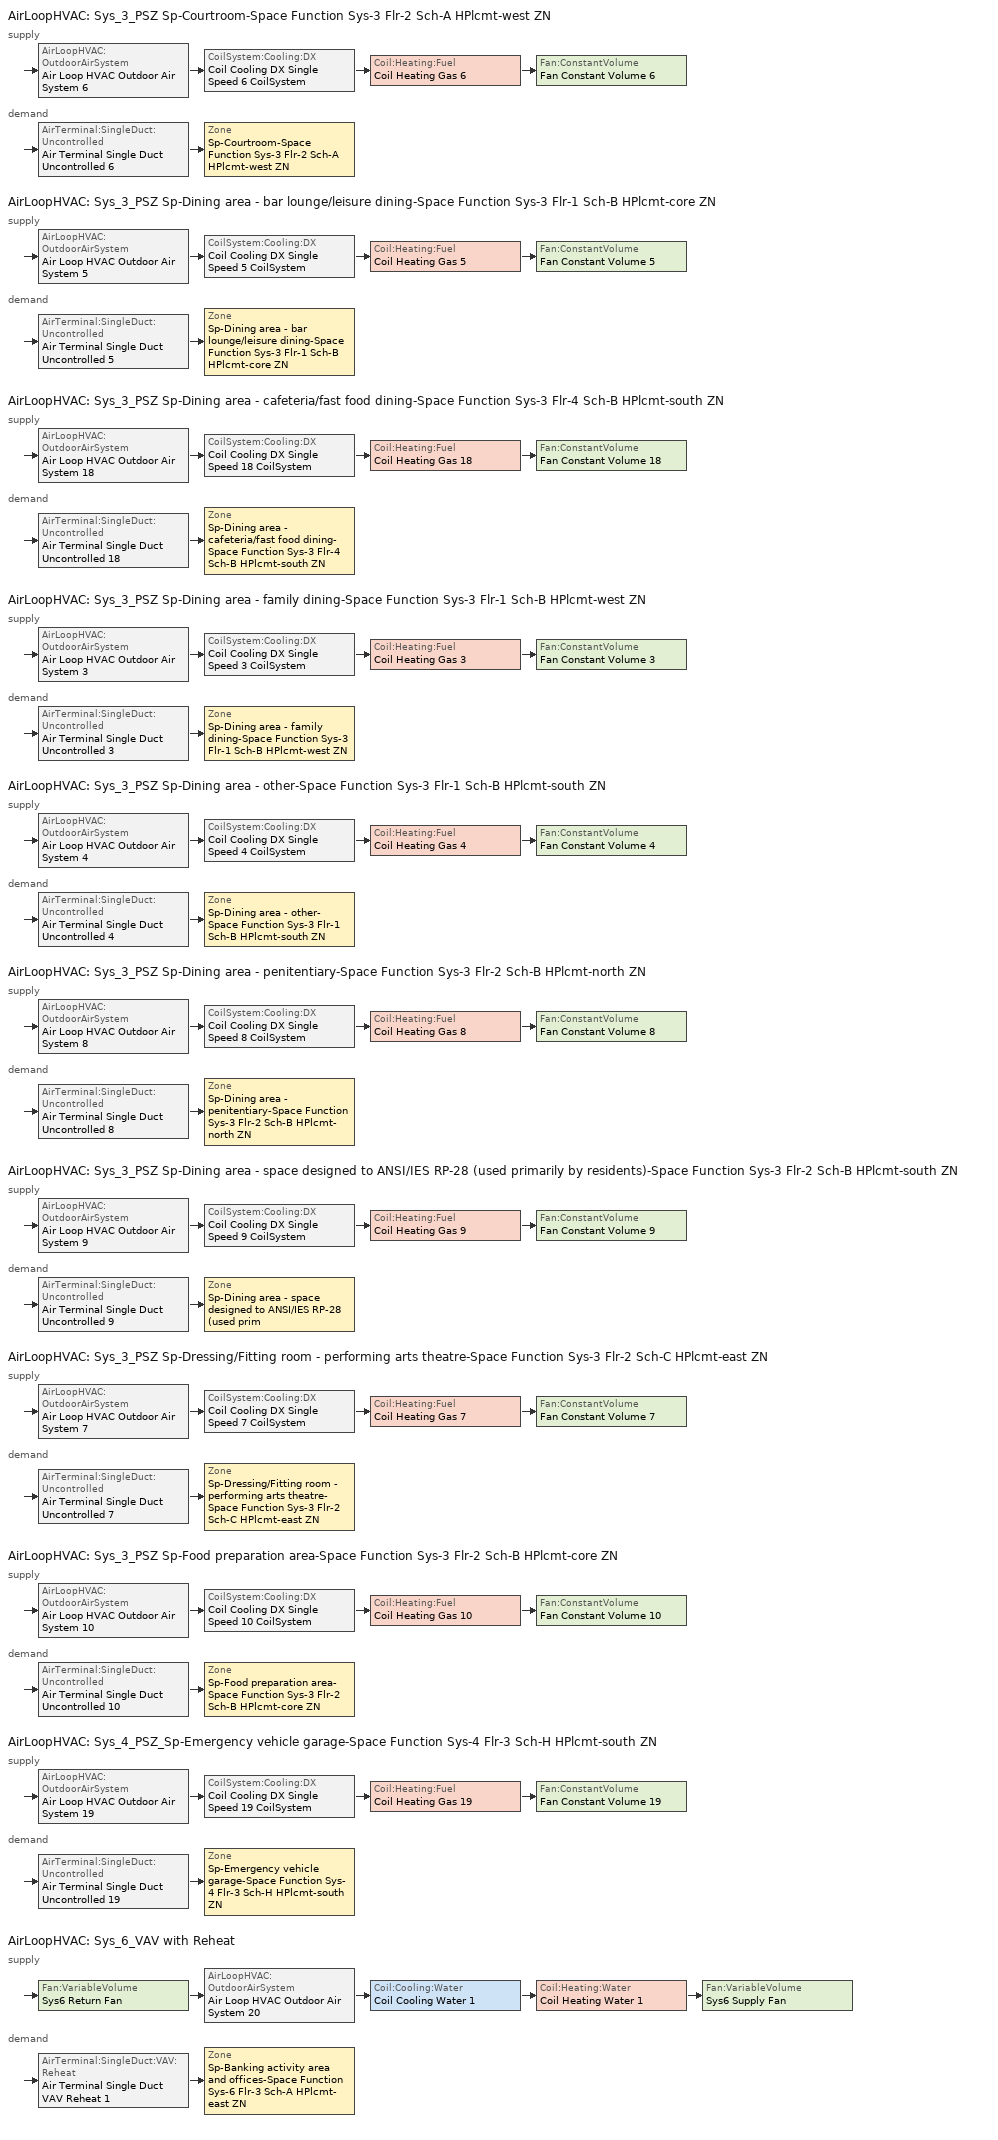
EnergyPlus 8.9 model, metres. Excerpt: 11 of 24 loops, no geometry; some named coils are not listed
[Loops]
AirLoopHVAC 'Sys_3_PSZ Sp-Courtroom-Space Function Sys-3 Flr-2 Sch-A HPlcmt-west ZN'
 supply: AirLoopHVAC:OutdoorAirSystem 'Air Loop HVAC Outdoor Air System 6' > CoilSystem:Cooling:DX 'Coil Cooling DX Single Speed 6 CoilSystem' > Coil:Heating:Fuel 'Coil Heating Gas 6' > Fan:ConstantVolume 'Fan Constant Volume 6'
 demand: AirTerminal:SingleDuct:Uncontrolled 'Air Terminal Single Duct Uncontrolled 6' > Zone 'Sp-Courtroom-Space Function Sys-3 Flr-2 Sch-A HPlcmt-west ZN'
AirLoopHVAC 'Sys_3_PSZ Sp-Dining area - bar lounge/leisure dining-Space Function Sys-3 Flr-1 Sch-B HPlcmt-core ZN'
 supply: AirLoopHVAC:OutdoorAirSystem 'Air Loop HVAC Outdoor Air System 5' > CoilSystem:Cooling:DX 'Coil Cooling DX Single Speed 5 CoilSystem' > Coil:Heating:Fuel 'Coil Heating Gas 5' > Fan:ConstantVolume 'Fan Constant Volume 5'
 demand: AirTerminal:SingleDuct:Uncontrolled 'Air Terminal Single Duct Uncontrolled 5' > Zone 'Sp-Dining area - bar lounge/leisure dining-Space Function Sys-3 Flr-1 Sch-B HPlcmt-core ZN'
AirLoopHVAC 'Sys_3_PSZ Sp-Dining area - cafeteria/fast food dining-Space Function Sys-3 Flr-4 Sch-B HPlcmt-south ZN'
 supply: AirLoopHVAC:OutdoorAirSystem 'Air Loop HVAC Outdoor Air System 18' > CoilSystem:Cooling:DX 'Coil Cooling DX Single Speed 18 CoilSystem' > Coil:Heating:Fuel 'Coil Heating Gas 18' > Fan:ConstantVolume 'Fan Constant Volume 18'
 demand: AirTerminal:SingleDuct:Uncontrolled 'Air Terminal Single Duct Uncontrolled 18' > Zone 'Sp-Dining area - cafeteria/fast food dining-Space Function Sys-3 Flr-4 Sch-B HPlcmt-south ZN'
AirLoopHVAC 'Sys_3_PSZ Sp-Dining area - family dining-Space Function Sys-3 Flr-1 Sch-B HPlcmt-west ZN'
 supply: AirLoopHVAC:OutdoorAirSystem 'Air Loop HVAC Outdoor Air System 3' > CoilSystem:Cooling:DX 'Coil Cooling DX Single Speed 3 CoilSystem' > Coil:Heating:Fuel 'Coil Heating Gas 3' > Fan:ConstantVolume 'Fan Constant Volume 3'
 demand: AirTerminal:SingleDuct:Uncontrolled 'Air Terminal Single Duct Uncontrolled 3' > Zone 'Sp-Dining area - family dining-Space Function Sys-3 Flr-1 Sch-B HPlcmt-west ZN'
AirLoopHVAC 'Sys_3_PSZ Sp-Dining area - other-Space Function Sys-3 Flr-1 Sch-B HPlcmt-south ZN'
 supply: AirLoopHVAC:OutdoorAirSystem 'Air Loop HVAC Outdoor Air System 4' > CoilSystem:Cooling:DX 'Coil Cooling DX Single Speed 4 CoilSystem' > Coil:Heating:Fuel 'Coil Heating Gas 4' > Fan:ConstantVolume 'Fan Constant Volume 4'
 demand: AirTerminal:SingleDuct:Uncontrolled 'Air Terminal Single Duct Uncontrolled 4' > Zone 'Sp-Dining area - other-Space Function Sys-3 Flr-1 Sch-B HPlcmt-south ZN'
AirLoopHVAC 'Sys_3_PSZ Sp-Dining area - penitentiary-Space Function Sys-3 Flr-2 Sch-B HPlcmt-north ZN'
 supply: AirLoopHVAC:OutdoorAirSystem 'Air Loop HVAC Outdoor Air System 8' > CoilSystem:Cooling:DX 'Coil Cooling DX Single Speed 8 CoilSystem' > Coil:Heating:Fuel 'Coil Heating Gas 8' > Fan:ConstantVolume 'Fan Constant Volume 8'
 demand: AirTerminal:SingleDuct:Uncontrolled 'Air Terminal Single Duct Uncontrolled 8' > Zone 'Sp-Dining area - penitentiary-Space Function Sys-3 Flr-2 Sch-B HPlcmt-north ZN'
AirLoopHVAC 'Sys_3_PSZ Sp-Dining area - space designed to ANSI/IES RP-28 (used primarily by residents)-Space Function Sys-3 Flr-2 Sch-B HPlcmt-south ZN'
 supply: AirLoopHVAC:OutdoorAirSystem 'Air Loop HVAC Outdoor Air System 9' > CoilSystem:Cooling:DX 'Coil Cooling DX Single Speed 9 CoilSystem' > Coil:Heating:Fuel 'Coil Heating Gas 9' > Fan:ConstantVolume 'Fan Constant Volume 9'
 demand: AirTerminal:SingleDuct:Uncontrolled 'Air Terminal Single Duct Uncontrolled 9' > Zone 'Sp-Dining area - space designed to ANSI/IES RP-28 (used primarily by residents)-Space Function Sys-3 Flr-2 Sch-B HPlcmt-south ZN'
AirLoopHVAC 'Sys_3_PSZ Sp-Dressing/Fitting room - performing arts theatre-Space Function Sys-3 Flr-2 Sch-C HPlcmt-east ZN'
 supply: AirLoopHVAC:OutdoorAirSystem 'Air Loop HVAC Outdoor Air System 7' > CoilSystem:Cooling:DX 'Coil Cooling DX Single Speed 7 CoilSystem' > Coil:Heating:Fuel 'Coil Heating Gas 7' > Fan:ConstantVolume 'Fan Constant Volume 7'
 demand: AirTerminal:SingleDuct:Uncontrolled 'Air Terminal Single Duct Uncontrolled 7' > Zone 'Sp-Dressing/Fitting room - performing arts theatre-Space Function Sys-3 Flr-2 Sch-C HPlcmt-east ZN'
AirLoopHVAC 'Sys_3_PSZ Sp-Food preparation area-Space Function Sys-3 Flr-2 Sch-B HPlcmt-core ZN'
 supply: AirLoopHVAC:OutdoorAirSystem 'Air Loop HVAC Outdoor Air System 10' > CoilSystem:Cooling:DX 'Coil Cooling DX Single Speed 10 CoilSystem' > Coil:Heating:Fuel 'Coil Heating Gas 10' > Fan:ConstantVolume 'Fan Constant Volume 10'
 demand: AirTerminal:SingleDuct:Uncontrolled 'Air Terminal Single Duct Uncontrolled 10' > Zone 'Sp-Food preparation area-Space Function Sys-3 Flr-2 Sch-B HPlcmt-core ZN'
AirLoopHVAC 'Sys_4_PSZ_Sp-Emergency vehicle garage-Space Function Sys-4 Flr-3 Sch-H HPlcmt-south ZN'
 supply: AirLoopHVAC:OutdoorAirSystem 'Air Loop HVAC Outdoor Air System 19' > CoilSystem:Cooling:DX 'Coil Cooling DX Single Speed 19 CoilSystem' > Coil:Heating:Fuel 'Coil Heating Gas 19' > Fan:ConstantVolume 'Fan Constant Volume 19'
 demand: AirTerminal:SingleDuct:Uncontrolled 'Air Terminal Single Duct Uncontrolled 19' > Zone 'Sp-Emergency vehicle garage-Space Function Sys-4 Flr-3 Sch-H HPlcmt-south ZN'
AirLoopHVAC 'Sys_6_VAV with Reheat'
 supply: Fan:VariableVolume 'Sys6 Return Fan' > AirLoopHVAC:OutdoorAirSystem 'Air Loop HVAC Outdoor Air System 20' > Coil:Cooling:Water 'Coil Cooling Water 1' > Coil:Heating:Water 'Coil Heating Water 1' > Fan:VariableVolume 'Sys6 Supply Fan'
 demand: AirTerminal:SingleDuct:VAV:Reheat 'Air Terminal Single Duct VAV Reheat 1' > Zone 'Sp-Banking activity area and offices-Space Function Sys-6 Flr-3 Sch-A HPlcmt-east ZN'
[ZoneControl:Thermostat] Control Object Type 1=ThermostatSetpoint:DualSetpoint
Name | Zone or ZoneList | Control Type Schedule | Control Name 1
Sp-Banking activity area and offices-Space Function Sys-6 Flr-3 Sch-A HPlcmt-east ZN Thermostat | Sp-Banking activity area and offices-Space Function Sys-6 Flr-3 Sch-A HPlcmt-east ZN | Sp-Banking activity area and offices-Space Function Sys-6 Flr-3 Sch-A HPlcmt-east ZN Thermostat Schedule | Space Function Banking activity area and offices Thermostat 2
Sp-Courtroom-Space Function Sys-3 Flr-2 Sch-A HPlcmt-west ZN Thermostat | Sp-Courtroom-Space Function Sys-3 Flr-2 Sch-A HPlcmt-west ZN | Sp-Courtroom-Space Function Sys-3 Flr-2 Sch-A HPlcmt-west ZN Thermostat Schedule | Space Function Courtroom Thermostat 2
Sp-Dining area - bar lounge/leisure dining-Space Function Sys-3 Flr-1 Sch-B HPlcmt-core ZN Thermostat | Sp-Dining area - bar lounge/leisure dining-Space Function Sys-3 Flr-1 Sch-B HPlcmt-core ZN | Sp-Dining area - bar lounge/leisure dining-Space Function Sys-3 Flr-1 Sch-B HPlcmt-core ZN Thermostat Schedule | Space Function Dining area - bar lounge/leisure dining Thermostat 2
Sp-Dining area - cafeteria/fast food dining-Space Function Sys-3 Flr-4 Sch-B HPlcmt-south ZN Thermostat | Sp-Dining area - cafeteria/fast food dining-Space Function Sys-3 Flr-4 Sch-B HPlcmt-south ZN | Sp-Dining area - cafeteria/fast food dining-Space Function Sys-3 Flr-4 Sch-B HPlcmt-south ZN Thermostat Schedule | Space Function Dining area - cafeteria/fast food dining Thermostat 2
Sp-Dining area - family dining-Space Function Sys-3 Flr-1 Sch-B HPlcmt-west ZN Thermostat | Sp-Dining area - family dining-Space Function Sys-3 Flr-1 Sch-B HPlcmt-west ZN | Sp-Dining area - family dining-Space Function Sys-3 Flr-1 Sch-B HPlcmt-west ZN Thermostat Schedule | Space Function Dining area - family dining Thermostat 2
Sp-Dining area - other-Space Function Sys-3 Flr-1 Sch-B HPlcmt-south ZN Thermostat | Sp-Dining area - other-Space Function Sys-3 Flr-1 Sch-B HPlcmt-south ZN | Sp-Dining area - other-Space Function Sys-3 Flr-1 Sch-B HPlcmt-south ZN Thermostat Schedule | Space Function Dining area - other Thermostat 2
Sp-Dining area - penitentiary-Space Function Sys-3 Flr-2 Sch-B HPlcmt-north ZN Thermostat | Sp-Dining area - penitentiary-Space Function Sys-3 Flr-2 Sch-B HPlcmt-north ZN | Sp-Dining area - penitentiary-Space Function Sys-3 Flr-2 Sch-B HPlcmt-north ZN Thermostat Schedule | Space Function Dining area - penitentiary Thermostat 2
Sp-Dining area - space designed to ANSI/IES RP-28 (used primarily by residents)-Space Function Sys-3 Flr-2 Sch-B HPlcmt-south ZN Thermostat | Sp-Dining area - space designed to ANSI/IES RP-28 (used primarily by residents)-Space Function Sys-3 Flr-2 Sch-B HPlcmt-south ZN | Sp-Dining area - space designed to ANSI/IES RP-28 (used primarily by residents)-Space Function Sys-3 Flr-2 Sch-B HPlcmt-south ZN Thermostat Schedule | Space Function Dining area - space designed to ANSI/IES RP-28 (used primarily by residents) Thermostat 2
Sp-Dressing/Fitting room - performing arts theatre-Space Function Sys-3 Flr-2 Sch-C HPlcmt-east ZN Thermostat | Sp-Dressing/Fitting room - performing arts theatre-Space Function Sys-3 Flr-2 Sch-C HPlcmt-east ZN | Sp-Dressing/Fitting room - performing arts theatre-Space Function Sys-3 Flr-2 Sch-C HPlcmt-east ZN Thermostat Schedule | Space Function Dressing/Fitting room - performing arts theatre Thermostat 2
Sp-Emergency vehicle garage-Space Function Sys-4 Flr-3 Sch-H HPlcmt-south ZN Thermostat | Sp-Emergency vehicle garage-Space Function Sys-4 Flr-3 Sch-H HPlcmt-south ZN | Sp-Emergency vehicle garage-Space Function Sys-4 Flr-3 Sch-H HPlcmt-south ZN Thermostat Schedule | Space Function Emergency vehicle garage Thermostat 2
Sp-Food preparation area-Space Function Sys-3 Flr-2 Sch-B HPlcmt-core ZN Thermostat | Sp-Food preparation area-Space Function Sys-3 Flr-2 Sch-B HPlcmt-core ZN | Sp-Food preparation area-Space Function Sys-3 Flr-2 Sch-B HPlcmt-core ZN Thermostat Schedule | Space Function Food preparation area Thermostat 2
[ThermostatSetpoint:DualSetpoint]
Name | Heating Setpoint Temperature Schedule | Cooling Setpoint Temperature Schedule
Space Function Banking activity area and offices Thermostat 2; Space Function Courtroom Thermostat 2 | NECB-A-Thermostat Setpoint-Heating | NECB-A-Thermostat Setpoint-Cooling
Space Function Dining area - bar lounge/leisure dining Thermostat 2; Space Function Dining area - cafeteria/fast food dining Thermostat 2; Space Function Dining area - family dining Thermostat 2; Space Function Dining area - other Thermostat 2; Space Function Dining area - penitentiary Thermostat 2; Space Function Dining area - space designed to ANSI/IES RP-28 (used primarily by residents) Thermostat 2; Space Function Food preparation area Thermostat 2 | NECB-B-Thermostat Setpoint-Heating | NECB-B-Thermostat Setpoint-Cooling
Space Function Dressing/Fitting room - performing arts theatre Thermostat 2 | NECB-C-Thermostat Setpoint-Heating | NECB-C-Thermostat Setpoint-Cooling
Space Function Emergency vehicle garage Thermostat 2 | NECB-H-Thermostat Setpoint-Heating | NECB-H-Thermostat Setpoint-Cooling
[AirTerminal:SingleDuct:Uncontrolled] Availability Schedule=Always On Discrete; Maximum Air Flow Rate {m3/s}=AutoSize
Air Terminal Single Duct Uncontrolled 6; Air Terminal Single Duct Uncontrolled 5; Air Terminal Single Duct Uncontrolled 18; Air Terminal Single Duct Uncontrolled 3; Air Terminal Single Duct Uncontrolled 4; Air Terminal Single Duct Uncontrolled 8; Air Terminal Single Duct Uncontrolled 9; Air Terminal Single Duct Uncontrolled 7; Air Terminal Single Duct Uncontrolled 19; Air Terminal Single Duct Uncontrolled 10
[Zone equipment]
Sp-Banking activity area and offices-Space Function Sys-6 Flr-3 Sch-A HPlcmt-east ZN: Air Terminal Single Duct VAV Reheat 1, Zone HVAC Baseboard Convective Water 20
Sp-Courtroom-Space Function Sys-3 Flr-2 Sch-A HPlcmt-west ZN: Air Terminal Single Duct Uncontrolled 6, Zone HVAC Baseboard Convective Water 6
Sp-Dining area - bar lounge/leisure dining-Space Function Sys-3 Flr-1 Sch-B HPlcmt-core ZN: Air Terminal Single Duct Uncontrolled 5, Zone HVAC Baseboard Convective Water 5
Sp-Dining area - cafeteria/fast food dining-Space Function Sys-3 Flr-4 Sch-B HPlcmt-south ZN: Air Terminal Single Duct Uncontrolled 18, Zone HVAC Baseboard Convective Water 18
Sp-Dining area - family dining-Space Function Sys-3 Flr-1 Sch-B HPlcmt-west ZN: Air Terminal Single Duct Uncontrolled 3, Zone HVAC Baseboard Convective Water 3
Sp-Dining area - other-Space Function Sys-3 Flr-1 Sch-B HPlcmt-south ZN: Air Terminal Single Duct Uncontrolled 4, Zone HVAC Baseboard Convective Water 4
Sp-Dining area - penitentiary-Space Function Sys-3 Flr-2 Sch-B HPlcmt-north ZN: Air Terminal Single Duct Uncontrolled 8, Zone HVAC Baseboard Convective Water 8
Sp-Dining area - space designed to ANSI/IES RP-28 (used primarily by residents)-Space Function Sys-3 Flr-2 Sch-B HPlcmt-south ZN: Air Terminal Single Duct Uncontrolled 9, Zone HVAC Baseboard Convective Water 9
Sp-Dressing/Fitting room - performing arts theatre-Space Function Sys-3 Flr-2 Sch-C HPlcmt-east ZN: Air Terminal Single Duct Uncontrolled 7, Zone HVAC Baseboard Convective Water 7
Sp-Emergency vehicle garage-Space Function Sys-4 Flr-3 Sch-H HPlcmt-south ZN: Air Terminal Single Duct Uncontrolled 19, Zone HVAC Baseboard Convective Water 19
Sp-Food preparation area-Space Function Sys-3 Flr-2 Sch-B HPlcmt-core ZN: Air Terminal Single Duct Uncontrolled 10, Zone HVAC Baseboard Convective Water 10
[Sizing:Zone] Zone Cooling Design Supply Air Temperature Input Method=SupplyAirTemperature; Zone Cooling Design Supply Air Temperature {C}=13; Zone Cooling Design Supply Air Temperature Difference {deltaC}=11.11; Zone Heating Design Supply Air Temperature Input Method=SupplyAirTemperature; Zone Heating Design Supply Air Temperature {C}=43; Zone Heating Design Supply Air Temperature Difference {deltaC}=11.11; Zone Cooling Design Supply Air Humidity Ratio {kgWater/kgDryAir}=0.0085; Zone Heating Design Supply Air Humidity Ratio {kgWater/kgDryAir}=0.008; Zone Heating Sizing Factor=1.3; Zone Cooling Sizing Factor=1.1; Cooling Design Air Flow Method=DesignDay; Cooling Design Air Flow Rate {m3/s}=0; Cooling Minimum Air Flow per Zone Floor Area {m3/s-m2}=0.000762; Cooling Minimum Air Flow {m3/s}=0; Cooling Minimum Air Flow Fraction=0; Heating Design Air Flow Method=DesignDay; Heating Design Air Flow Rate {m3/s}=0; Heating Maximum Air Flow per Zone Floor Area {m3/s-m2}=0.002032; Heating Maximum Air Flow {m3/s}=0.141576; Heating Maximum Air Flow Fraction=0.3; Account for Dedicated Outdoor Air System=No
Name | Design Specification Outdoor Air Object | Design Specification Zone Air Distribution Object
Sp-Banking activity area and offices-Space Function Sys-6 Flr-3 Sch-A HPlcmt-east ZN | Space Function Banking activity area and offices Ventilation | Sp-Banking activity area and offices-Space Function Sys-6 Flr-3 Sch-A HPlcmt-east ZN Design Spec Zone Air Dist
Sp-Courtroom-Space Function Sys-3 Flr-2 Sch-A HPlcmt-west ZN | Space Function Courtroom Ventilation | Sp-Courtroom-Space Function Sys-3 Flr-2 Sch-A HPlcmt-west ZN Design Spec Zone Air Dist
Sp-Dining area - bar lounge/leisure dining-Space Function Sys-3 Flr-1 Sch-B HPlcmt-core ZN | Space Function Dining area - bar lounge/leisure dining Ventilation | Sp-Dining area - bar lounge/leisure dining-Space Function Sys-3 Flr-1 Sch-B HPlcmt-core ZN Design Spec Zone Air Dist
Sp-Dining area - cafeteria/fast food dining-Space Function Sys-3 Flr-4 Sch-B HPlcmt-south ZN | Space Function Dining area - cafeteria/fast food dining Ventilation | Sp-Dining area - cafeteria/fast food dining-Space Function Sys-3 Flr-4 Sch-B HPlcmt-south ZN Design Spec Zone Air Dist
Sp-Dining area - family dining-Space Function Sys-3 Flr-1 Sch-B HPlcmt-west ZN | Space Function Dining area - family dining Ventilation | Sp-Dining area - family dining-Space Function Sys-3 Flr-1 Sch-B HPlcmt-west ZN Design Spec Zone Air Dist
Sp-Dining area - other-Space Function Sys-3 Flr-1 Sch-B HPlcmt-south ZN | Space Function Dining area - other Ventilation | Sp-Dining area - other-Space Function Sys-3 Flr-1 Sch-B HPlcmt-south ZN Design Spec Zone Air Dist
Sp-Dining area - penitentiary-Space Function Sys-3 Flr-2 Sch-B HPlcmt-north ZN | Space Function Dining area - penitentiary Ventilation | Sp-Dining area - penitentiary-Space Function Sys-3 Flr-2 Sch-B HPlcmt-north ZN Design Spec Zone Air Dist
Sp-Dining area - space designed to ANSI/IES RP-28 (used primarily by residents)-Space Function Sys-3 Flr-2 Sch-B HPlcmt-south ZN | Space Function Dining area - space designed to ANSI/IES RP-28 (used primarily by residents) Ventilation | Sp-Dining area - space designed to ANSI/IES RP-28 (used primarily by residents)-Space Function Sys-3 Flr-2 Sch-B HPlcmt-south ZN Design Spec Zone Air Dist
Sp-Dressing/Fitting room - performing arts theatre-Space Function Sys-3 Flr-2 Sch-C HPlcmt-east ZN | Space Function Dressing/Fitting room - performing arts theatre Ventilation | Sp-Dressing/Fitting room - performing arts theatre-Space Function Sys-3 Flr-2 Sch-C HPlcmt-east ZN Design Spec Zone Air Dist
Sp-Emergency vehicle garage-Space Function Sys-4 Flr-3 Sch-H HPlcmt-south ZN | Space Function Emergency vehicle garage Ventilation | Sp-Emergency vehicle garage-Space Function Sys-4 Flr-3 Sch-H HPlcmt-south ZN Design Spec Zone Air Dist
Sp-Food preparation area-Space Function Sys-3 Flr-2 Sch-B HPlcmt-core ZN | Space Function Food preparation area Ventilation | Sp-Food preparation area-Space Function Sys-3 Flr-2 Sch-B HPlcmt-core ZN Design Spec Zone Air Dist
[DesignSpecification:ZoneAirDistribution] Zone Air Distribution Effectiveness in Cooling Mode=1; Zone Air Distribution Effectiveness in Heating Mode=1
Sp-Banking activity area and offices-Space Function Sys-6 Flr-3 Sch-A HPlcmt-east ZN Design Spec Zone Air Dist; Sp-Courtroom-Space Function Sys-3 Flr-2 Sch-A HPlcmt-west ZN Design Spec Zone Air Dist; Sp-Dining area - bar lounge/leisure dining-Space Function Sys-3 Flr-1 Sch-B HPlcmt-core ZN Design Spec Zone Air Dist; Sp-Dining area - cafeteria/fast food dining-Space Function Sys-3 Flr-4 Sch-B HPlcmt-south ZN Design Spec Zone Air Dist; Sp-Dining area - family dining-Space Function Sys-3 Flr-1 Sch-B HPlcmt-west ZN Design Spec Zone Air Dist; Sp-Dining area - other-Space Function Sys-3 Flr-1 Sch-B HPlcmt-south ZN Design Spec Zone Air Dist; Sp-Dining area - penitentiary-Space Function Sys-3 Flr-2 Sch-B HPlcmt-north ZN Design Spec Zone Air Dist; Sp-Dining area - space designed to ANSI/IES RP-28 (used primarily by residents)-Space Function Sys-3 Flr-2 Sch-B HPlcmt-south ZN Design Spec Zone Air Dist; Sp-Dressing/Fitting room - performing arts theatre-Space Function Sys-3 Flr-2 Sch-C HPlcmt-east ZN Design Spec Zone Air Dist; Sp-Emergency vehicle garage-Space Function Sys-4 Flr-3 Sch-H HPlcmt-south ZN Design Spec Zone Air Dist; Sp-Food preparation area-Space Function Sys-3 Flr-2 Sch-B HPlcmt-core ZN Design Spec Zone Air Dist
[Controller:MechanicalVentilation] Availability Schedule=Always On Discrete; Demand Controlled Ventilation=No; System Outdoor Air Method=ZoneSum
Name | Zone Name 1 | Design Specification Outdoor Air Object Name 1 | Design Specification Zone Air Distribution Object Name 1
Controller Mechanical Ventilation 20 | Sp-Banking activity area and offices-Space Function Sys-6 Flr-3 Sch-A HPlcmt-east ZN | Space Function Banking activity area and offices Ventilation | Sp-Banking activity area and offices-Space Function Sys-6 Flr-3 Sch-A HPlcmt-east ZN Design Spec Zone Air Dist
Controller Mechanical Ventilation 6 | Sp-Courtroom-Space Function Sys-3 Flr-2 Sch-A HPlcmt-west ZN | Space Function Courtroom Ventilation | Sp-Courtroom-Space Function Sys-3 Flr-2 Sch-A HPlcmt-west ZN Design Spec Zone Air Dist
Controller Mechanical Ventilation 5 | Sp-Dining area - bar lounge/leisure dining-Space Function Sys-3 Flr-1 Sch-B HPlcmt-core ZN | Space Function Dining area - bar lounge/leisure dining Ventilation | Sp-Dining area - bar lounge/leisure dining-Space Function Sys-3 Flr-1 Sch-B HPlcmt-core ZN Design Spec Zone Air Dist
Controller Mechanical Ventilation 18 | Sp-Dining area - cafeteria/fast food dining-Space Function Sys-3 Flr-4 Sch-B HPlcmt-south ZN | Space Function Dining area - cafeteria/fast food dining Ventilation | Sp-Dining area - cafeteria/fast food dining-Space Function Sys-3 Flr-4 Sch-B HPlcmt-south ZN Design Spec Zone Air Dist
Controller Mechanical Ventilation 3 | Sp-Dining area - family dining-Space Function Sys-3 Flr-1 Sch-B HPlcmt-west ZN | Space Function Dining area - family dining Ventilation | Sp-Dining area - family dining-Space Function Sys-3 Flr-1 Sch-B HPlcmt-west ZN Design Spec Zone Air Dist
Controller Mechanical Ventilation 4 | Sp-Dining area - other-Space Function Sys-3 Flr-1 Sch-B HPlcmt-south ZN | Space Function Dining area - other Ventilation | Sp-Dining area - other-Space Function Sys-3 Flr-1 Sch-B HPlcmt-south ZN Design Spec Zone Air Dist
Controller Mechanical Ventilation 8 | Sp-Dining area - penitentiary-Space Function Sys-3 Flr-2 Sch-B HPlcmt-north ZN | Space Function Dining area - penitentiary Ventilation | Sp-Dining area - penitentiary-Space Function Sys-3 Flr-2 Sch-B HPlcmt-north ZN Design Spec Zone Air Dist
Controller Mechanical Ventilation 9 | Sp-Dining area - space designed to ANSI/IES RP-28 (used primarily by residents)-Space Function Sys-3 Flr-2 Sch-B HPlcmt-south ZN | Space Function Dining area - space designed to ANSI/IES RP-28 (used primarily by residents) Ventilation | Sp-Dining area - space designed to ANSI/IES RP-28 (used primarily by residents)-Space Function Sys-3 Flr-2 Sch-B HPlcmt-south ZN Design Spec Zone Air Dist
Controller Mechanical Ventilation 7 | Sp-Dressing/Fitting room - performing arts theatre-Space Function Sys-3 Flr-2 Sch-C HPlcmt-east ZN | Space Function Dressing/Fitting room - performing arts theatre Ventilation | Sp-Dressing/Fitting room - performing arts theatre-Space Function Sys-3 Flr-2 Sch-C HPlcmt-east ZN Design Spec Zone Air Dist
Controller Mechanical Ventilation 19 | Sp-Emergency vehicle garage-Space Function Sys-4 Flr-3 Sch-H HPlcmt-south ZN | Space Function Emergency vehicle garage Ventilation | Sp-Emergency vehicle garage-Space Function Sys-4 Flr-3 Sch-H HPlcmt-south ZN Design Spec Zone Air Dist
Controller Mechanical Ventilation 10 | Sp-Food preparation area-Space Function Sys-3 Flr-2 Sch-B HPlcmt-core ZN | Space Function Food preparation area Ventilation | Sp-Food preparation area-Space Function Sys-3 Flr-2 Sch-B HPlcmt-core ZN Design Spec Zone Air Dist
[DesignSpecification:OutdoorAir] Outdoor Air Method=Sum; Outdoor Air Flow per Person {m3/s-person}=0; Outdoor Air Flow per Zone {m3/s}=0; Outdoor Air Flow Air Changes per Hour {1/hr}=0
Name | Outdoor Air Flow per Zone Floor Area {m3/s-m2}
Space Function Banking activity area and offices Ventilation | 0.00087884
Space Function Courtroom Ventilation | 0.00202692
Space Function Dining area - bar lounge/leisure dining Ventilation; Space Function Dining area - family dining Ventilation; Space Function Dining area - other Ventilation; Space Function Dining area - penitentiary Ventilation; Space Function Dining area - space designed to ANSI/IES RP-28 (used primarily by residents) Ventilation | 0.0035814
Space Function Dining area - cafeteria/fast food dining Ventilation | 0.004699
Space Function Dressing/Fitting room - performing arts theatre Ventilation | 0.0005588
Space Function Emergency vehicle garage Ventilation | 0.00381
Space Function Food preparation area Ventilation | 0.0013716
[AirTerminal:SingleDuct:VAV:Reheat]
Air Terminal Single Duct VAV Reheat 1: Availability Schedule=Always On Discrete; Maximum Air Flow Rate {m3/s}=Autosize; Zone Minimum Air Flow Input Method=Constant; Constant Minimum Air Flow Fraction=0.3; Fixed Minimum Air Flow Rate {m3/s}=3.75; Reheat Coil=Coil Heating Water 2; Maximum Hot Water or Steam Flow Rate {m3/s}=Autosize; Minimum Hot Water or Steam Flow Rate {m3/s}=0; Convergence Tolerance=0.001; Damper Heating Action=Normal; Maximum Flow per Zone Floor Area During Reheat {m3/s-m2}=Autocalculate; Maximum Flow Fraction During Reheat=Autocalculate; Maximum Reheat Air Temperature {C}=43
[Coil:Heating:Water]
Coil Heating Water 1: Availability Schedule=Always On Discrete; U-Factor Times Area Value {W/K}=Autosize; Maximum Water Flow Rate {m3/s}=Autosize; Performance Input Method=UFactorTimesAreaAndDesignWaterFlowRate; Rated Capacity {W}=Autosize; Rated Inlet Water Temperature {C}=82.2; Rated Inlet Air Temperature {C}=16.6; Rated Outlet Water Temperature {C}=71.1; Rated Outlet Air Temperature {C}=32.2; Rated Ratio for Air and Water Convection=0.5
[AirLoopHVAC] Design Supply Air Flow Rate {m3/s}=AutoSize
Sys_3_PSZ Sp-Courtroom-Space Function Sys-3 Flr-2 Sch-A HPlcmt-west ZN; Sys_3_PSZ Sp-Dining area - bar lounge/leisure dining-Space Function Sys-3 Flr-1 Sch-B HPlcmt-core ZN; Sys_3_PSZ Sp-Dining area - cafeteria/fast food dining-Space Function Sys-3 Flr-4 Sch-B HPlcmt-south ZN; Sys_3_PSZ Sp-Dining area - family dining-Space Function Sys-3 Flr-1 Sch-B HPlcmt-west ZN; Sys_3_PSZ Sp-Dining area - other-Space Function Sys-3 Flr-1 Sch-B HPlcmt-south ZN; Sys_3_PSZ Sp-Dining area - penitentiary-Space Function Sys-3 Flr-2 Sch-B HPlcmt-north ZN; Sys_3_PSZ Sp-Dining area - space designed to ANSI/IES RP-28 (used primarily by residents)-Space Function Sys-3 Flr-2 Sch-B HPlcmt-south ZN; Sys_3_PSZ Sp-Dressing/Fitting room - performing arts theatre-Space Function Sys-3 Flr-2 Sch-C HPlcmt-east ZN; Sys_3_PSZ Sp-Food preparation area-Space Function Sys-3 Flr-2 Sch-B HPlcmt-core ZN; Sys_4_PSZ_Sp-Emergency vehicle garage-Space Function Sys-4 Flr-3 Sch-H HPlcmt-south ZN; Sys_6_VAV with Reheat
[Sizing:System] Type of Load to Size On=Sensible; Design Outdoor Air Flow Rate {m3/s}=Autosize; Preheat Design Temperature {C}=7; Preheat Design Humidity Ratio {kgWater/kgDryAir}=0.008; Precool Design Humidity Ratio {kgWater/kgDryAir}=0.008; Central Cooling Design Supply Air Temperature {C}=13; Type of Zone Sum to Use=NonCoincident; 100% Outdoor Air in Cooling=No; 100% Outdoor Air in Heating=No; Central Cooling Design Supply Air Humidity Ratio {kgWater/kgDryAir}=0.0085; Central Heating Design Supply Air Humidity Ratio {kgWater/kgDryAir}=0.008; Cooling Supply Air Flow Rate Method=DesignDay; Cooling Supply Air Flow Rate {m3/s}=0; Cooling Supply Air Flow Rate Per Floor Area {m3/s-m2}=0.00996765; Cooling Fraction of Autosized Cooling Supply Air Flow Rate=1; Cooling Supply Air Flow Rate Per Unit Cooling Capacity {m3/s-W}=3.94755e-05; Heating Supply Air Flow Rate Method=DesignDay; Heating Supply Air Flow Rate {m3/s}=0; Heating Supply Air Flow Rate Per Floor Area {m3/s-m2}=0.00996765; Heating Fraction of Autosized Heating Supply Air Flow Rate=1; Heating Fraction of Autosized Cooling Supply Air Flow Rate=1; Heating Supply Air Flow Rate Per Unit Heating Capacity {m3/s-W}=3.15882e-05; System Outdoor Air Method=ZoneSum; Zone Maximum Outdoor Air Fraction=1; Cooling Design Capacity Method=CoolingDesignCapacity; Cooling Design Capacity {W}=Autosize; Cooling Design Capacity Per Floor Area {W/m2}=234.7; Fraction of Autosized Cooling Design Capacity=1; Heating Design Capacity Method=HeatingDesignCapacity; Heating Design Capacity {W}=Autosize; Heating Design Capacity Per Floor Area {W/m2}=157; Fraction of Autosized Heating Design Capacity=1; Central Cooling Capacity Control Method=OnOff
Name | Central Heating Maximum System Air Flow Ratio | Precool Design Temperature {C} | Central Heating Design Supply Air Temperature {C}
Sys_3_PSZ Sp-Courtroom-Space Function Sys-3 Flr-2 Sch-A HPlcmt-west ZN; Sys_3_PSZ Sp-Dining area - bar lounge/leisure dining-Space Function Sys-3 Flr-1 Sch-B HPlcmt-core ZN; Sys_3_PSZ Sp-Dining area - cafeteria/fast food dining-Space Function Sys-3 Flr-4 Sch-B HPlcmt-south ZN; Sys_3_PSZ Sp-Dining area - family dining-Space Function Sys-3 Flr-1 Sch-B HPlcmt-west ZN; Sys_3_PSZ Sp-Dining area - other-Space Function Sys-3 Flr-1 Sch-B HPlcmt-south ZN; Sys_3_PSZ Sp-Dining area - penitentiary-Space Function Sys-3 Flr-2 Sch-B HPlcmt-north ZN; Sys_3_PSZ Sp-Dining area - space designed to ANSI/IES RP-28 (used primarily by residents)-Space Function Sys-3 Flr-2 Sch-B HPlcmt-south ZN; Sys_3_PSZ Sp-Dressing/Fitting room - performing arts theatre-Space Function Sys-3 Flr-2 Sch-C HPlcmt-east ZN; Sys_3_PSZ Sp-Food preparation area-Space Function Sys-3 Flr-2 Sch-B HPlcmt-core ZN; Sys_4_PSZ_Sp-Emergency vehicle garage-Space Function Sys-4 Flr-3 Sch-H HPlcmt-south ZN | 1 | 13 | 43
Sys_6_VAV with Reheat | 0.3 | 12.8 | 13.1
[Controller:OutdoorAir] Minimum Outdoor Air Flow Rate {m3/s}=Autosize; Maximum Outdoor Air Flow Rate {m3/s}=Autosize; Economizer Control Type=NoEconomizer; Economizer Control Action Type=ModulateFlow; Economizer Maximum Limit Dry-Bulb Temperature {C}=28; Economizer Maximum Limit Enthalpy {J/kg}=64000; Economizer Minimum Limit Dry-Bulb Temperature {C}=-100; Lockout Type=NoLockout; Minimum Limit Type=FixedMinimum; High Humidity Control=No; Control High Indoor Humidity Based on Outdoor Humidity Ratio=Yes; Heat Recovery Bypass Control Type=BypassWhenWithinEconomizerLimits
Name | Mechanical Ventilation Controller
Controller Outdoor Air 6 | Controller Mechanical Ventilation 6
Controller Outdoor Air 5 | Controller Mechanical Ventilation 5
Controller Outdoor Air 18 | Controller Mechanical Ventilation 18
Controller Outdoor Air 3 | Controller Mechanical Ventilation 3
Controller Outdoor Air 4 | Controller Mechanical Ventilation 4
Controller Outdoor Air 8 | Controller Mechanical Ventilation 8
Controller Outdoor Air 9 | Controller Mechanical Ventilation 9
Controller Outdoor Air 7 | Controller Mechanical Ventilation 7
Controller Outdoor Air 10 | Controller Mechanical Ventilation 10
Controller Outdoor Air 19 | Controller Mechanical Ventilation 19
Controller Outdoor Air 20 | Controller Mechanical Ventilation 20
[SetpointManager:MixedAir] Control Variable=Temperature
Node 107 OS Default SPM; Node 106 OS Default SPM; Node 105 OS Default SPM; Node 94 OS Default SPM; Node 93 OS Default SPM; Node 92 OS Default SPM; Node 263 OS Default SPM; Node 262 OS Default SPM; Node 261 OS Default SPM; Node 68 OS Default SPM; Node 67 OS Default SPM; Node 66 OS Default SPM; Node 81 OS Default SPM; Node 80 OS Default SPM; Node 79 OS Default SPM; Node 133 OS Default SPM; Node 132 OS Default SPM; Node 131 OS Default SPM; Node 146 OS Default SPM; Node 145 OS Default SPM; Node 144 OS Default SPM; Node 120 OS Default SPM; Node 119 OS Default SPM; Node 118 OS Default SPM; Node 159 OS Default SPM; Node 158 OS Default SPM; Node 157 OS Default SPM; Node 276 OS Default SPM; Node 275 OS Default SPM; Node 274 OS Default SPM; Node 320 OS Default SPM; Node 319 OS Default SPM; Node 318 OS Default SPM; Node 317 OS Default SPM
[CoilSystem:Cooling:DX] Availability Schedule=Always On Discrete
Name | Cooling Coil
Coil Cooling DX Single Speed 6 CoilSystem | Coil Cooling DX Single Speed 6
Coil Cooling DX Single Speed 5 CoilSystem | Coil Cooling DX Single Speed 5
Coil Cooling DX Single Speed 18 CoilSystem | Coil Cooling DX Single Speed 18
Coil Cooling DX Single Speed 3 CoilSystem | Coil Cooling DX Single Speed 3
Coil Cooling DX Single Speed 4 CoilSystem | Coil Cooling DX Single Speed 4
Coil Cooling DX Single Speed 8 CoilSystem | Coil Cooling DX Single Speed 8
Coil Cooling DX Single Speed 9 CoilSystem | Coil Cooling DX Single Speed 9
Coil Cooling DX Single Speed 7 CoilSystem | Coil Cooling DX Single Speed 7
Coil Cooling DX Single Speed 10 CoilSystem | Coil Cooling DX Single Speed 10
Coil Cooling DX Single Speed 19 CoilSystem | Coil Cooling DX Single Speed 19
[Coil:Cooling:DX:SingleSpeed] Availability Schedule=Always On Discrete; Gross Rated Total Cooling Capacity {W}=Autosize; Gross Rated Sensible Heat Ratio=Autosize; Gross Rated Cooling COP {W/W}=3; Rated Air Flow Rate {m3/s}=Autosize; Rated Evaporator Fan Power Per Volume Flow Rate {W/(m3/s)}=773.3; Condenser Type=AirCooled; Evaporative Condenser Effectiveness=0; Evaporative Condenser Air Flow Rate {m3/s}=Autosize; Evaporative Condenser Pump Rated Power Consumption {W}=Autosize; Crankcase Heater Capacity {W}=0; Maximum Outdoor Dry-Bulb Temperature for Crankcase Heater Operation {C}=0; Basin Heater Capacity {W/K}=0; Basin Heater Setpoint Temperature {C}=10
Name | Total Cooling Capacity Function of Temperature Curve | Total Cooling Capacity Function of Flow Fraction Curve | Energy Input Ratio Function of Temperature Curve | Energy Input Ratio Function of Flow Fraction Curve | Part Load Fraction Correlation Curve
Coil Cooling DX Single Speed 6 | Curve Biquadratic 11 | Curve Quadratic 16 | Curve Biquadratic 12 | Curve Quadratic 17 | Curve Quadratic 18
Coil Cooling DX Single Speed 5 | Curve Biquadratic 9 | Curve Quadratic 13 | Curve Biquadratic 10 | Curve Quadratic 14 | Curve Quadratic 15
Coil Cooling DX Single Speed 18 | Curve Biquadratic 35 | Curve Quadratic 52 | Curve Biquadratic 36 | Curve Quadratic 53 | Curve Quadratic 54
Coil Cooling DX Single Speed 3 | Curve Biquadratic 5 | Curve Quadratic 7 | Curve Biquadratic 6 | Curve Quadratic 8 | Curve Quadratic 9
Coil Cooling DX Single Speed 4 | Curve Biquadratic 7 | Curve Quadratic 10 | Curve Biquadratic 8 | Curve Quadratic 11 | Curve Quadratic 12
Coil Cooling DX Single Speed 8 | Curve Biquadratic 15 | Curve Quadratic 22 | Curve Biquadratic 16 | Curve Quadratic 23 | Curve Quadratic 24
Coil Cooling DX Single Speed 9 | Curve Biquadratic 17 | Curve Quadratic 25 | Curve Biquadratic 18 | Curve Quadratic 26 | Curve Quadratic 27
Coil Cooling DX Single Speed 7 | Curve Biquadratic 13 | Curve Quadratic 19 | Curve Biquadratic 14 | Curve Quadratic 20 | Curve Quadratic 21
Coil Cooling DX Single Speed 10 | Curve Biquadratic 19 | Curve Quadratic 28 | Curve Biquadratic 20 | Curve Quadratic 29 | Curve Quadratic 30
Coil Cooling DX Single Speed 19 | Curve Biquadratic 37 | Curve Quadratic 55 | Curve Biquadratic 38 | Curve Quadratic 56 | Curve Cubic 1
[Coil:Heating:Fuel] Availability Schedule=Always On Discrete; Fuel Type=NaturalGas; Burner Efficiency=0.8; Nominal Capacity {W}=AutoSize; Parasitic Electric Load {W}=0; Parasitic Fuel Load {W}=0
Coil Heating Gas 6; Coil Heating Gas 5; Coil Heating Gas 18; Coil Heating Gas 3; Coil Heating Gas 4; Coil Heating Gas 8; Coil Heating Gas 9; Coil Heating Gas 7; Coil Heating Gas 10; Coil Heating Gas 19
[Fan:ConstantVolume] Availability Schedule=Always On Discrete; Fan Total Efficiency=0.7; Pressure Rise {Pa}=250; Maximum Flow Rate {m3/s}=AutoSize; Motor Efficiency=0.9; Motor In Airstream Fraction=1
Fan Constant Volume 6; Fan Constant Volume 5; Fan Constant Volume 18; Fan Constant Volume 3; Fan Constant Volume 4; Fan Constant Volume 8; Fan Constant Volume 9; Fan Constant Volume 7; Fan Constant Volume 10; Fan Constant Volume 19
[SetpointManager:SingleZone:Reheat] Control Variable=Temperature; Minimum Supply Air Temperature {C}=13; Maximum Supply Air Temperature {C}=43
Name | Control Zone
Setpoint Manager Single Zone Reheat 6 | Sp-Courtroom-Space Function Sys-3 Flr-2 Sch-A HPlcmt-west ZN
Setpoint Manager Single Zone Reheat 5 | Sp-Dining area - bar lounge/leisure dining-Space Function Sys-3 Flr-1 Sch-B HPlcmt-core ZN
Setpoint Manager Single Zone Reheat 18 | Sp-Dining area - cafeteria/fast food dining-Space Function Sys-3 Flr-4 Sch-B HPlcmt-south ZN
Setpoint Manager Single Zone Reheat 3 | Sp-Dining area - family dining-Space Function Sys-3 Flr-1 Sch-B HPlcmt-west ZN
Setpoint Manager Single Zone Reheat 4 | Sp-Dining area - other-Space Function Sys-3 Flr-1 Sch-B HPlcmt-south ZN
Setpoint Manager Single Zone Reheat 8 | Sp-Dining area - penitentiary-Space Function Sys-3 Flr-2 Sch-B HPlcmt-north ZN
Setpoint Manager Single Zone Reheat 9 | Sp-Dining area - space designed to ANSI/IES RP-28 (used primarily by residents)-Space Function Sys-3 Flr-2 Sch-B HPlcmt-south ZN
Setpoint Manager Single Zone Reheat 7 | Sp-Dressing/Fitting room - performing arts theatre-Space Function Sys-3 Flr-2 Sch-C HPlcmt-east ZN
Setpoint Manager Single Zone Reheat 10 | Sp-Food preparation area-Space Function Sys-3 Flr-2 Sch-B HPlcmt-core ZN
Setpoint Manager Single Zone Reheat 19 | Sp-Emergency vehicle garage-Space Function Sys-4 Flr-3 Sch-H HPlcmt-south ZN
[Controller:WaterCoil] Control Variable=Temperature; Actuator Variable=Flow; Controller Convergence Tolerance {deltaC}=Autosize; Maximum Actuated Flow {m3/s}=Autosize; Minimum Actuated Flow {m3/s}=0
Name | Action
Controller Water Coil 2 | Reverse
Controller Water Coil 1 | Normal
[Fan:VariableVolume] Availability Schedule=Always On Discrete; Fan Total Efficiency=0.6045; Pressure Rise {Pa}=1017.592; Maximum Flow Rate {m3/s}=AutoSize; Fan Power Minimum Flow Rate Input Method=FixedFlowRate; Fan Power Minimum Flow Fraction=0; Fan Power Minimum Air Flow Rate {m3/s}=0; Motor Efficiency=0.93; Motor In Airstream Fraction=1; Fan Power Coefficient 1=0.0407599; Fan Power Coefficient 2=0.088045; Fan Power Coefficient 3=-0.0729261; Fan Power Coefficient 4=0.94374; Fan Power Coefficient 5=0
Sys6 Return Fan; Sys6 Supply Fan
[Coil:Cooling:Water]
Coil Cooling Water 1: Availability Schedule=Always On Discrete; Design Water Flow Rate {m3/s}=Autosize; Design Air Flow Rate {m3/s}=Autosize; Design Inlet Water Temperature {C}=Autosize; Design Inlet Air Temperature {C}=Autosize; Design Outlet Air Temperature {C}=Autosize; Design Inlet Air Humidity Ratio {kgWater/kgDryAir}=Autosize; Design Outlet Air Humidity Ratio {kgWater/kgDryAir}=Autosize; Type of Analysis=SimpleAnalysis; Heat Exchanger Configuration=CrossFlow
[SetpointManager:Scheduled]
Setpoint Manager Scheduled 3: Control Variable=Temperature; Schedule=Supply Air Temp
[Schedule:Compact]
Sp-Banking activity area and offices-Space Function Sys-6 Flr-3 Sch-A HPlcmt-east ZN Thermostat Schedule; Sp-Courtroom-Space Function Sys-3 Flr-2 Sch-A HPlcmt-west ZN Thermostat Schedule; Sp-Dining area - bar lounge/leisure dining-Space Function Sys-3 Flr-1 Sch-B HPlcmt-core ZN Thermostat Schedule; Sp-Dining area - cafeteria/fast food dining-Space Function Sys-3 Flr-4 Sch-B HPlcmt-south ZN Thermostat Schedule; Sp-Dining area - family dining-Space Function Sys-3 Flr-1 Sch-B HPlcmt-west ZN Thermostat Schedule; Sp-Dining area - other-Space Function Sys-3 Flr-1 Sch-B HPlcmt-south ZN Thermostat Schedule; Sp-Dining area - penitentiary-Space Function Sys-3 Flr-2 Sch-B HPlcmt-north ZN Thermostat Schedule; Sp-Dining area - space designed to ANSI/IES RP-28 (used primarily by residents)-Space Function Sys-3 Flr-2 Sch-B HPlcmt-south ZN Thermostat Schedule; Sp-Dressing/Fitting room - performing arts theatre-Space Function Sys-3 Flr-2 Sch-C HPlcmt-east ZN Thermostat Schedule; Sp-Emergency vehicle garage-Space Function Sys-4 Flr-3 Sch-H HPlcmt-south ZN Thermostat Schedule; Sp-Food preparation area-Space Function Sys-3 Flr-2 Sch-B HPlcmt-core ZN Thermostat Schedule: Through: 12/31, For: AllDays, Until: 24:00, 4
[Schedule:Day:Interval]
NECB-H-Thermostat Setpoint-Heating Sun|Hol Day; NECB-H-Thermostat Setpoint-Heating Default|Wkdy Day; NECB-H-Thermostat Setpoint-Heating Sat Day; NECB-H-Thermostat Setpoint-Heating Default: No, 01:00, 22, 07:00, 18, 08:00, 20, 24:00, 22
NECB-H-Thermostat Setpoint-Cooling Sun|Hol Day; NECB-H-Thermostat Setpoint-Cooling Default|Wkdy Day; NECB-H-Thermostat Setpoint-Cooling Sat Day; NECB-H-Thermostat Setpoint-Cooling Default: No, 24:00, 24
NECB-A-Thermostat Setpoint-Heating Sun|Hol Day; NECB-A-Thermostat Setpoint-Heating Sat Day: No, 24:00, 18
NECB-A-Thermostat Setpoint-Heating Default|Wkdy Day; NECB-A-Thermostat Setpoint-Heating Default: No, 06:00, 18, 07:00, 20, 21:00, 22, 24:00, 18
NECB-A-Thermostat Setpoint-Cooling Sun|Hol Day; NECB-A-Thermostat Setpoint-Cooling Sat Day: No, 24:00, 35
NECB-A-Thermostat Setpoint-Cooling Default|Wkdy Day; NECB-A-Thermostat Setpoint-Cooling Default: No, 06:00, 35, 21:00, 24, 24:00, 35
NECB-C-Thermostat Setpoint-Heating Sun|Hol Day: No, 09:00, 18, 10:00, 20, 19:00, 22, 24:00, 18
NECB-C-Thermostat Setpoint-Heating Default|Wkdy Day; NECB-C-Thermostat Setpoint-Heating Sat Day; NECB-C-Thermostat Setpoint-Heating Default: No, 07:00, 18, 08:00, 20, 21:00, 22, 24:00, 18
NECB-C-Thermostat Setpoint-Cooling Sun|Hol Day: No, 07:00, 35, 19:00, 24, 24:00, 35
NECB-C-Thermostat Setpoint-Cooling Default|Wkdy Day; NECB-C-Thermostat Setpoint-Cooling Sat Day; NECB-C-Thermostat Setpoint-Cooling Default: No, 07:00, 35, 21:00, 24, 24:00, 35
NECB-B-Thermostat Setpoint-Heating Sun|Hol Day: No, 01:00, 18, 02:00, 22, 09:00, 18, 10:00, 20, 23:00, 22, 24:00, 18
NECB-B-Thermostat Setpoint-Heating Default|Wkdy Day; NECB-B-Thermostat Setpoint-Heating Sat Day; NECB-B-Thermostat Setpoint-Heating Default: No, 02:00, 22, 08:00, 18, 09:00, 20, 24:00, 22
NECB-B-Thermostat Setpoint-Cooling Sun|Hol Day: No, 09:00, 35, 23:00, 24, 24:00, 35
NECB-B-Thermostat Setpoint-Cooling Default|Wkdy Day; NECB-B-Thermostat Setpoint-Cooling Sat Day; NECB-B-Thermostat Setpoint-Cooling Default: No, 01:00, 24, 08:00, 35, 24:00, 24
Supply Air Temp Default: No, 24:00, 13
[Schedule:Week:Daily]
NECB-H-Thermostat Setpoint-Heating Week Rule - Jan1-Dec31: NECB-H-Thermostat Setpoint-Heating Sun|Hol Day, NECB-H-Thermostat Setpoint-Heating Default|Wkdy Day, NECB-H-Thermostat Setpoint-Heating Default|Wkdy Day, NECB-H-Thermostat Setpoint-Heating Default|Wkdy Day, NECB-H-Thermostat Setpoint-Heating Default|Wkdy Day, NECB-H-Thermostat Setpoint-Heating Default|Wkdy Day, NECB-H-Thermostat Setpoint-Heating Sat Day, NECB-H-Thermostat Setpoint-Heating Default, NECB-H-Thermostat Setpoint-Heating Default, NECB-H-Thermostat Setpoint-Heating Default, NECB-H-Thermostat Setpoint-Heating Default, NECB-H-Thermostat Setpoint-Heating Default
NECB-H-Thermostat Setpoint-Cooling Week Rule - Jan1-Dec31: NECB-H-Thermostat Setpoint-Cooling Sun|Hol Day, NECB-H-Thermostat Setpoint-Cooling Default|Wkdy Day, NECB-H-Thermostat Setpoint-Cooling Default|Wkdy Day, NECB-H-Thermostat Setpoint-Cooling Default|Wkdy Day, NECB-H-Thermostat Setpoint-Cooling Default|Wkdy Day, NECB-H-Thermostat Setpoint-Cooling Default|Wkdy Day, NECB-H-Thermostat Setpoint-Cooling Sat Day, NECB-H-Thermostat Setpoint-Cooling Default, NECB-H-Thermostat Setpoint-Cooling Default, NECB-H-Thermostat Setpoint-Cooling Default, NECB-H-Thermostat Setpoint-Cooling Default, NECB-H-Thermostat Setpoint-Cooling Default
NECB-A-Thermostat Setpoint-Heating Week Rule - Jan1-Dec31: NECB-A-Thermostat Setpoint-Heating Sun|Hol Day, NECB-A-Thermostat Setpoint-Heating Default|Wkdy Day, NECB-A-Thermostat Setpoint-Heating Default|Wkdy Day, NECB-A-Thermostat Setpoint-Heating Default|Wkdy Day, NECB-A-Thermostat Setpoint-Heating Default|Wkdy Day, NECB-A-Thermostat Setpoint-Heating Default|Wkdy Day, NECB-A-Thermostat Setpoint-Heating Sat Day, NECB-A-Thermostat Setpoint-Heating Default, NECB-A-Thermostat Setpoint-Heating Default, NECB-A-Thermostat Setpoint-Heating Default, NECB-A-Thermostat Setpoint-Heating Default, NECB-A-Thermostat Setpoint-Heating Default
NECB-A-Thermostat Setpoint-Cooling Week Rule - Jan1-Dec31: NECB-A-Thermostat Setpoint-Cooling Sun|Hol Day, NECB-A-Thermostat Setpoint-Cooling Default|Wkdy Day, NECB-A-Thermostat Setpoint-Cooling Default|Wkdy Day, NECB-A-Thermostat Setpoint-Cooling Default|Wkdy Day, NECB-A-Thermostat Setpoint-Cooling Default|Wkdy Day, NECB-A-Thermostat Setpoint-Cooling Default|Wkdy Day, NECB-A-Thermostat Setpoint-Cooling Sat Day, NECB-A-Thermostat Setpoint-Cooling Default, NECB-A-Thermostat Setpoint-Cooling Default, NECB-A-Thermostat Setpoint-Cooling Default, NECB-A-Thermostat Setpoint-Cooling Default, NECB-A-Thermostat Setpoint-Cooling Default
NECB-C-Thermostat Setpoint-Heating Week Rule - Jan1-Dec31: NECB-C-Thermostat Setpoint-Heating Sun|Hol Day, NECB-C-Thermostat Setpoint-Heating Default|Wkdy Day, NECB-C-Thermostat Setpoint-Heating Default|Wkdy Day, NECB-C-Thermostat Setpoint-Heating Default|Wkdy Day, NECB-C-Thermostat Setpoint-Heating Default|Wkdy Day, NECB-C-Thermostat Setpoint-Heating Default|Wkdy Day, NECB-C-Thermostat Setpoint-Heating Sat Day, NECB-C-Thermostat Setpoint-Heating Default, NECB-C-Thermostat Setpoint-Heating Default, NECB-C-Thermostat Setpoint-Heating Default, NECB-C-Thermostat Setpoint-Heating Default, NECB-C-Thermostat Setpoint-Heating Default
NECB-C-Thermostat Setpoint-Cooling Week Rule - Jan1-Dec31: NECB-C-Thermostat Setpoint-Cooling Sun|Hol Day, NECB-C-Thermostat Setpoint-Cooling Default|Wkdy Day, NECB-C-Thermostat Setpoint-Cooling Default|Wkdy Day, NECB-C-Thermostat Setpoint-Cooling Default|Wkdy Day, NECB-C-Thermostat Setpoint-Cooling Default|Wkdy Day, NECB-C-Thermostat Setpoint-Cooling Default|Wkdy Day, NECB-C-Thermostat Setpoint-Cooling Sat Day, NECB-C-Thermostat Setpoint-Cooling Default, NECB-C-Thermostat Setpoint-Cooling Default, NECB-C-Thermostat Setpoint-Cooling Default, NECB-C-Thermostat Setpoint-Cooling Default, NECB-C-Thermostat Setpoint-Cooling Default
NECB-B-Thermostat Setpoint-Heating Week Rule - Jan1-Dec31: NECB-B-Thermostat Setpoint-Heating Sun|Hol Day, NECB-B-Thermostat Setpoint-Heating Default|Wkdy Day, NECB-B-Thermostat Setpoint-Heating Default|Wkdy Day, NECB-B-Thermostat Setpoint-Heating Default|Wkdy Day, NECB-B-Thermostat Setpoint-Heating Default|Wkdy Day, NECB-B-Thermostat Setpoint-Heating Default|Wkdy Day, NECB-B-Thermostat Setpoint-Heating Sat Day, NECB-B-Thermostat Setpoint-Heating Default, NECB-B-Thermostat Setpoint-Heating Default, NECB-B-Thermostat Setpoint-Heating Default, NECB-B-Thermostat Setpoint-Heating Default, NECB-B-Thermostat Setpoint-Heating Default
NECB-B-Thermostat Setpoint-Cooling Week Rule - Jan1-Dec31: NECB-B-Thermostat Setpoint-Cooling Sun|Hol Day, NECB-B-Thermostat Setpoint-Cooling Default|Wkdy Day, NECB-B-Thermostat Setpoint-Cooling Default|Wkdy Day, NECB-B-Thermostat Setpoint-Cooling Default|Wkdy Day, NECB-B-Thermostat Setpoint-Cooling Default|Wkdy Day, NECB-B-Thermostat Setpoint-Cooling Default|Wkdy Day, NECB-B-Thermostat Setpoint-Cooling Sat Day, NECB-B-Thermostat Setpoint-Cooling Default, NECB-B-Thermostat Setpoint-Cooling Default, NECB-B-Thermostat Setpoint-Cooling Default, NECB-B-Thermostat Setpoint-Cooling Default, NECB-B-Thermostat Setpoint-Cooling Default
Supply Air Temp Week Rule - Jan1-Dec31: Supply Air Temp Default, Supply Air Temp Default, Supply Air Temp Default, Supply Air Temp Default, Supply Air Temp Default, Supply Air Temp Default, Supply Air Temp Default, Supply Air Temp Default, Supply Air Temp Default, Supply Air Temp Default, Supply Air Temp Default, Supply Air Temp Default
[Schedule:Year]
NECB-H-Thermostat Setpoint-Heating: NECB-H-Thermostat Setpoint-Heating Week Rule - Jan1-Dec31, 1, 1, 12, 31
NECB-H-Thermostat Setpoint-Cooling: NECB-H-Thermostat Setpoint-Cooling Week Rule - Jan1-Dec31, 1, 1, 12, 31
NECB-A-Thermostat Setpoint-Heating: NECB-A-Thermostat Setpoint-Heating Week Rule - Jan1-Dec31, 1, 1, 12, 31
NECB-A-Thermostat Setpoint-Cooling: NECB-A-Thermostat Setpoint-Cooling Week Rule - Jan1-Dec31, 1, 1, 12, 31
NECB-C-Thermostat Setpoint-Heating: NECB-C-Thermostat Setpoint-Heating Week Rule - Jan1-Dec31, 1, 1, 12, 31
NECB-C-Thermostat Setpoint-Cooling: NECB-C-Thermostat Setpoint-Cooling Week Rule - Jan1-Dec31, 1, 1, 12, 31
NECB-B-Thermostat Setpoint-Heating: NECB-B-Thermostat Setpoint-Heating Week Rule - Jan1-Dec31, 1, 1, 12, 31
NECB-B-Thermostat Setpoint-Cooling: NECB-B-Thermostat Setpoint-Cooling Week Rule - Jan1-Dec31, 1, 1, 12, 31
Supply Air Temp: Supply Air Temp Week Rule - Jan1-Dec31, 1, 1, 12, 31
[Schedule:Constant]
Always On Discrete: Hourly Value=1
[Curve:Biquadratic] Maximum Value of y {BasedOnField A3}=46
Name | Coefficient1 Constant | Coefficient2 x | Coefficient3 x**2 | Coefficient4 y | Coefficient5 y**2 | Coefficient6 x*y | Minimum Value of x {BasedOnField A2} | Maximum Value of x {BasedOnField A2} | Minimum Value of y {BasedOnField A3}
Curve Biquadratic 11; Curve Biquadratic 9; Curve Biquadratic 35; Curve Biquadratic 5; Curve Biquadratic 7; Curve Biquadratic 15; Curve Biquadratic 17; Curve Biquadratic 13; Curve Biquadratic 19 | 0.942588 | 0.00954335 | 0.00068377 | -0.0110427 | 5.249e-06 | -9.72e-06 | 17 | 22 | 13
Curve Biquadratic 12; Curve Biquadratic 10; Curve Biquadratic 36; Curve Biquadratic 6; Curve Biquadratic 8; Curve Biquadratic 16; Curve Biquadratic 18; Curve Biquadratic 14; Curve Biquadratic 20 | 0.342414 | 0.034885 | -0.0006237 | 0.00497722 | 0.000437951 | -0.000728028 | 17 | 22 | 13
Curve Biquadratic 37 | 0.867905 | 0.0142459 | 0.000554364 | -0.00755748 | 3.3048e-05 | -0.000191808 | 13 | 24 | 24
Curve Biquadratic 38 | 0.116936 | 0.0284933 | -0.000411156 | 0.0214108 | 0.000161028 | -0.000679104 | 13 | 24 | 24
[Curve:Quadratic]
Name | Coefficient1 Constant | Coefficient2 x | Coefficient3 x**2 | Minimum Value of x {BasedOnField A2} | Maximum Value of x {BasedOnField A2}
Curve Quadratic 16; Curve Quadratic 13; Curve Quadratic 52; Curve Quadratic 7; Curve Quadratic 10; Curve Quadratic 22; Curve Quadratic 25; Curve Quadratic 19; Curve Quadratic 28 | 0.8 | 0.2 | 0 | 0.5 | 1.5
Curve Quadratic 17; Curve Quadratic 14; Curve Quadratic 53; Curve Quadratic 8; Curve Quadratic 11; Curve Quadratic 23; Curve Quadratic 26; Curve Quadratic 20; Curve Quadratic 29 | 1.1552 | -0.1808 | 0.0256 | 0.5 | 1.5
Curve Quadratic 18; Curve Quadratic 15; Curve Quadratic 54; Curve Quadratic 9; Curve Quadratic 12; Curve Quadratic 24; Curve Quadratic 27; Curve Quadratic 21; Curve Quadratic 30 | 0.85 | 0.15 | 0 | 0 | 1
Curve Quadratic 55; Curve Quadratic 56 | 1 | 0 | 0 | 0 | 1
[Curve:Cubic]
Curve Cubic 1: Coefficient1 Constant=0.0277; Coefficient2 x=4.9151; Coefficient3 x**2=-8.184; Coefficient4 x**3=4.2702; Minimum Value of x {BasedOnField A2}=0.7; Maximum Value of x {BasedOnField A2}=1
